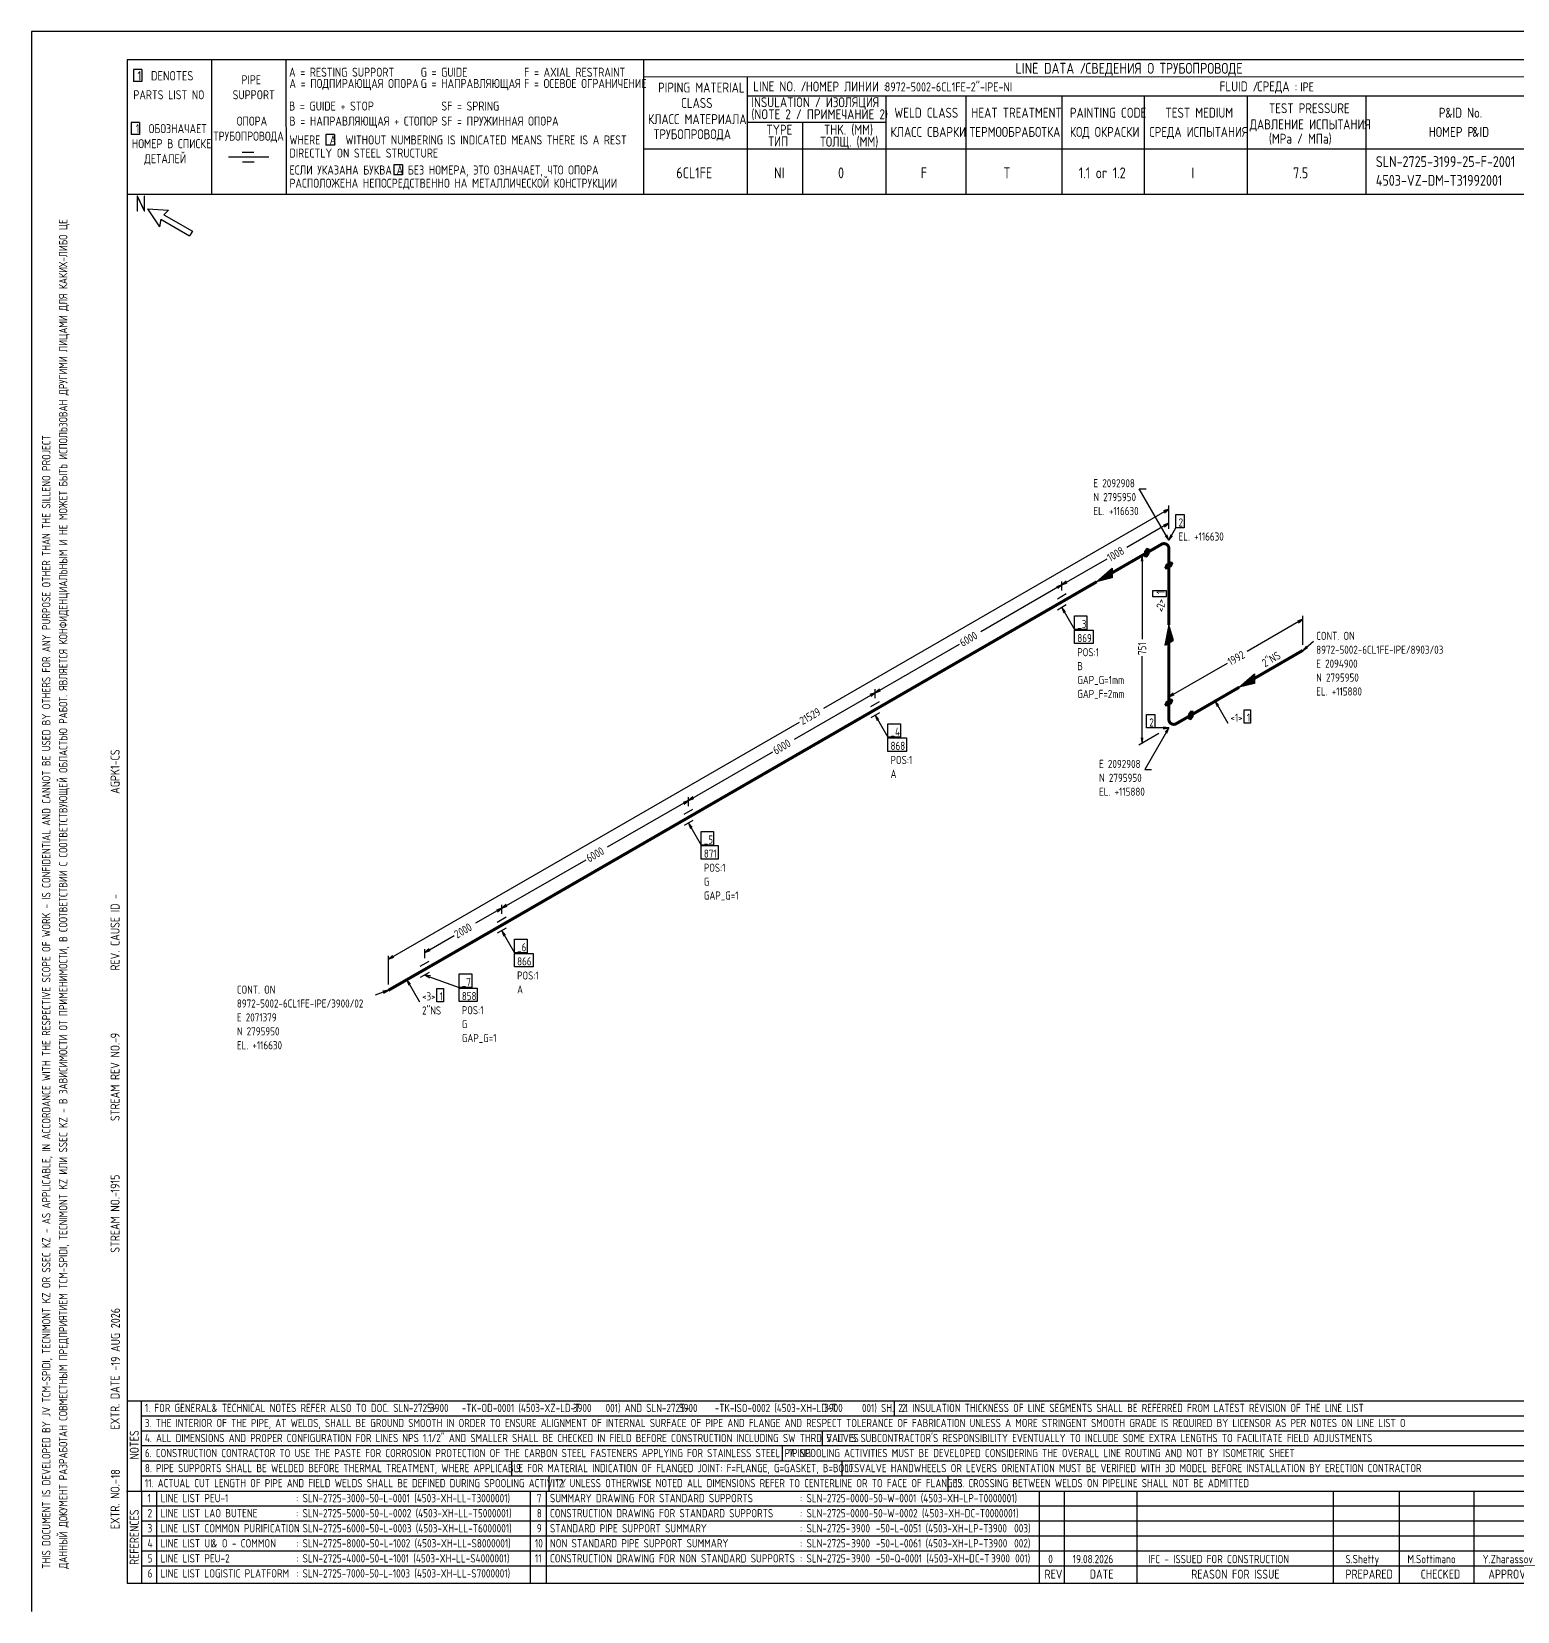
# Model space of a CAD drawing. Extents: x -1005 to 594, y -998 to 420.
# Drawn here: x 0 to 395.1, y 0 to 420 of the extents above; entities that cross this region are included whole.
import ezdxf

# ---------------------------------------------------------------- set-up
doc = ezdxf.new("R2010")
doc.units = 0
doc.styles.add('TTFN17', font='GOST type A')

msp = doc.modelspace()

# ---------------------------------------------------------------- linework, layer by layer
at = {"layer": 'GT_1', "flags": 128}
for points in [[(0, 420), (0, 0)], [(594, 420), (0, 420)], [(589.1, 412.5), (25.4, 412.5)], [(25.4, 412.5), (25.4, 7.5)], [(47.8, 412.5), (47.8, 376.7)], [(67.6, 412.5), (67.7, 376.7)], [(162.7, 412.5), (162.7, 376.7)], [(29.3, 409.9), (27.1, 409.9)], [(27.1, 409.9), (27.1, 406.7)], [(29.3, 409.9), (29.3, 406.7)], [(589.1, 408), (162.7, 407.9)], [(190.3, 407.8), (190.3, 376.7)], [(29.3, 406.7), (27.1, 406.7)], [(190.3, 402.9), (402.7, 402.9)], [(227.1, 402.9), (227.1, 376.7)], [(248.4, 402.9), (248.4, 376.8)], [(273.9, 402.9), (273.9, 376.7)], [(295.8, 402.9), (295.8, 376.7)], [(323.2, 402.9), (323.2, 376.7)], [(354.8, 402.9), (354.8, 376.8)], [(28.7, 395.8), (26.5, 395.8)], [(26.5, 395.8), (26.5, 392.6)], [(28.7, 395.8), (28.7, 392.6)], [(227.1, 395.8), (190.3, 395.8)], [(205, 395.8), (205, 376.7)], [(28.7, 392.6), (26.5, 392.6)], [(80.5, 392.6), (78.2, 392.6)], [(78.2, 392.6), (78.2, 389.8)], [(80.5, 392.6), (80.5, 389.8)], [(63.1, 386.6), (52.4, 386.6)], [(59.1, 387.9), (56, 387.9)], [(80.5, 389.8), (78.2, 389.8)], [(230.2, 388.7), (162.7, 388.7)], [(402.7, 388.7), (226.9, 388.7)], [(59.2, 385.3), (56.1, 385.3)], [(98.6, 384.6), (96.3, 384.6)], [(96.3, 384.6), (96.3, 381.9)], [(98.6, 384.6), (98.6, 381.9)], [(98.6, 381.9), (96.3, 381.9)], [(402.7, 376.7), (25.4, 376.7)], [(30.8, 372.9), (34, 368.1)], [(30.8, 372.9), (36.4, 372.5)], [(34.4, 370.1), (34, 368.1)], [(34.4, 370.1), (42, 365.7)], [(36.4, 372.5), (35.2, 371.3)], [(35.2, 371.3), (42.8, 366.9)], [(42.8, 366.9), (42, 365.7)], [(302.4, 284.825), (294.525, 298.475), (296.325, 298.475)], [(302.4, 293.075), (210.525, 240.05)], [(301.275, 292.1), (302.4, 293.075), (300.975, 292.55)], [(302.4, 287.825), (302.4, 293.975)], [(302.4, 287.825), (302.4, 290.225)], [(304.275, 291.65), (306.45, 291.65), (306.45, 288.05), (304.275, 288.05), (304.275, 291.65)], [(302.4, 289.325), (291.225, 282.875)], [(301.275, 288.35), (302.4, 289.325), (300.975, 288.8)], [(301.425, 285.95), (302.4, 284.825), (301.875, 286.25)], [(302.4, 284.825), (304.275, 288.05)], [(302.925, 286.25), (302.4, 284.825), (303.375, 285.95)], [(299.775, 283.325), (294.45, 280.25)], [(295.95, 280.475), (296.55, 280.325), (297.15, 281.15), (297.15, 282.425), (296.55, 282.575), (295.95, 281.75), (295.95, 280.475)], [(295.95, 281.6), (297.15, 281.6)], [(295.986, 281.8), (297.15, 281.8)], [(296.132, 282), (297.15, 282)], [(296.277, 282.2), (297.15, 282.2)], [(296.423, 282.4), (297.15, 282.4)], [(273.975, 272.9), (285.975, 279.8)], [(287.325, 276.125), (287.325, 274.775), (283.2, 273.725), (287.325, 277.325), (287.325, 274.925), (283.575, 273.95), (287.325, 277.25), (287.325, 275.15), (284.025, 274.175), (287.325, 277.025), (287.325, 275.3), (284.4, 274.475), (287.325, 276.875), (287.325, 275.45), (284.775, 274.625), (287.325, 276.725), (287.325, 275.6), (285.225, 274.925), (287.325, 276.575), (287.325, 275.825), (285.525, 275.075), (287.325, 276.35), (287.325, 275.975), (285.975, 275.375), (287.325, 276.2), (287.325, 276.125), (283.2, 273.725)], [(295.5, 279.2), (295.275, 280.7), (295.05, 279.2)], [(295.275, 280.7), (295.275, 258.5)], [(295.95, 281.4), (297.15, 281.4)], [(295.95, 281.2), (297.15, 281.2)], [(295.95, 281), (297.041, 281)], [(295.95, 280.8), (296.895, 280.8)], [(295.95, 280.6), (296.75, 280.6)], [(303, 279.05), (303.375, 278.6), (303, 277.775), (301.8, 277.1), (301.425, 277.55), (301.8, 278.375), (303, 279.05)], [(301.448, 277.6), (302.689, 277.6)], [(301.539, 277.8), (303.011, 277.8)], [(301.55, 277.4), (302.333, 277.4)], [(301.63, 278), (303.102, 278)], [(301.72, 278.2), (303.193, 278.2)], [(301.844, 278.4), (303.284, 278.4)], [(302.2, 278.6), (303.375, 278.6)], [(302.556, 278.8), (303.208, 278.8)], [(275.1, 273.875), (273.975, 272.9), (275.4, 273.425)], [(273.975, 271.4), (273.975, 273.8)], [(273.975, 271.4), (273.975, 273.8)], [(273.975, 272.9), (252.375, 260.45)], [(272.85, 271.925), (273.975, 272.9), (272.55, 272.375)], [(272.775, 269.225), (275.1, 270.575)], [(298.125, 269.75), (298.125, 271.4), (301.65, 271.4), (301.65, 269.75), (298.125, 269.75)], [(275.1, 267.575), (272.775, 266.225)], [(274.95, 265.775), (273.975, 266.9), (274.5, 265.475)], [(273.975, 266.9), (277.35, 261.05)], [(277.35, 264.65), (280.575, 264.65), (280.575, 261.05), (277.35, 261.05), (277.35, 264.65)], [(338.025, 257), (338.025, 264.65)], [(277.35, 260.9), (282.3, 260.9), (282.3, 257.3), (277.35, 257.3), (277.35, 260.9)], [(302.4, 257.45), (303.6, 258.125), (302.4, 262.25), (301.35, 256.85), (303.45, 258.05), (302.4, 261.8), (301.425, 256.925), (303.3, 257.975), (302.4, 261.275), (301.575, 257), (303.15, 257.9), (302.4, 260.825), (301.725, 257.075), (303, 257.75), (302.4, 260.375), (301.875, 257.15), (302.85, 257.675), (302.4, 259.925), (302.025, 257.225), (302.7, 257.6), (302.4, 259.475), (302.175, 257.3), (302.55, 257.525), (302.4, 259.025), (302.325, 257.375), (302.4, 257.45), (302.4, 262.25)], [(338.025, 263.75), (323.25, 255.2)], [(336.9, 262.775), (338.025, 263.75), (336.6, 263.225)], [(224.325, 244.25), (246.75, 257.15)], [(338.025, 255.5), (340.875, 257.9)], [(339, 256.625), (338.025, 255.5), (339.3, 256.25)], [(295.275, 230.75), (295.275, 253.925)], [(302.4, 243.125), (318, 252.125)], [(325.2, 248.075), (325.2, 246.725), (321.075, 245.675), (325.2, 249.275), (325.2, 246.875), (321.45, 245.9), (325.2, 249.2), (325.2, 247.1), (321.9, 246.125), (325.2, 248.975), (325.2, 247.25), (322.275, 246.425), (325.2, 248.825), (325.2, 247.4), (322.65, 246.575), (325.2, 248.675), (325.2, 247.55), (323.1, 246.875), (325.2, 248.525), (325.2, 247.775), (323.4, 247.025), (325.2, 248.3), (325.2, 247.925), (323.85, 247.325), (325.2, 248.15), (325.2, 248.075), (321.075, 245.675)], [(224.325, 244.25), (202.725, 231.8)], [(223.2, 243.275), (224.325, 244.25), (222.9, 243.725)], [(225.45, 245.225), (224.325, 244.25), (225.75, 244.775)], [(224.325, 242.75), (224.325, 245.15)], [(224.325, 242.75), (224.325, 245.15)], [(303.525, 244.1), (302.4, 243.125), (303.825, 243.65)], [(302.4, 237.875), (302.4, 244.025)], [(223.125, 240.575), (225.45, 241.925)], [(303, 242.6), (303.375, 242.15), (303, 241.325), (301.8, 240.65), (301.425, 241.1), (301.8, 241.925), (303, 242.6)], [(301.47, 241.2), (302.778, 241.2)], [(301.508, 241), (302.422, 241)], [(301.561, 241.4), (303.034, 241.4)], [(301.652, 241.6), (303.125, 241.6)], [(301.743, 241.8), (303.216, 241.8)], [(301.933, 242), (303.307, 242)], [(302.289, 242.2), (303.333, 242.2)], [(302.644, 242.4), (303.167, 242.4)], [(315.675, 240.875), (314.7, 242), (315.225, 240.575)], [(314.7, 242), (318.075, 236.15)], [(322.425, 239.675), (324.15, 239.675), (324.15, 236.15), (322.425, 236.15), (322.425, 239.675)], [(94.875, 173.375), (204.15, 236.45)], [(225.45, 238.925), (223.125, 237.575)], [(225.3, 237.125), (224.325, 238.25), (224.85, 236.825)], [(224.325, 238.25), (227.7, 232.4)], [(227.7, 236), (231.075, 236), (231.075, 232.4), (227.7, 232.4), (227.7, 236)], [(296.475, 238.475), (298.65, 238.475), (298.65, 234.875), (296.475, 234.875), (296.475, 238.475)], [(307.65, 237.275), (308.25, 237.125), (308.85, 237.95), (308.85, 239.225), (308.25, 239.375), (307.65, 238.55), (307.65, 237.275)], [(307.65, 238.4), (308.85, 238.4)], [(307.65, 238.2), (308.85, 238.2)], [(307.65, 238), (308.85, 238)], [(307.65, 237.8), (308.741, 237.8)], [(307.65, 237.6), (308.595, 237.6)], [(307.65, 237.4), (308.45, 237.4)], [(307.686, 238.6), (308.85, 238.6)], [(307.832, 238.8), (308.85, 238.8)], [(307.977, 239), (308.85, 239)], [(308.123, 239.2), (308.85, 239.2)], [(227.7, 232.25), (232.65, 232.25), (232.65, 228.65), (227.7, 228.65), (227.7, 232.25)], [(299.775, 233.375), (294.45, 230.3)], [(295.05, 232.25), (295.275, 230.75), (295.5, 232.25)], [(302.4, 234.875), (296.025, 223.85), (297.825, 223.85)], [(302.4, 234.875), (298.65, 234.875)], [(300.9, 234.65), (302.4, 234.875), (300.9, 235.1)], [(301.875, 233.45), (302.4, 234.875), (301.425, 233.75)], [(174.675, 215.6), (197.1, 228.5)], [(174.675, 215.6), (153.075, 203.15)], [(173.55, 214.625), (174.675, 215.6), (173.25, 215.075)], [(175.8, 216.575), (174.675, 215.6), (176.1, 216.125)], [(174.675, 214.1), (174.675, 216.5)], [(174.675, 214.1), (174.675, 216.5)], [(173.475, 211.925), (175.8, 213.275)], [(175.8, 210.275), (173.475, 208.925)], [(175.65, 208.475), (174.675, 209.6), (175.2, 208.175)], [(174.675, 209.6), (178.05, 203.75)], [(178.05, 207.35), (181.275, 207.35), (181.275, 203.75), (178.05, 203.75), (178.05, 207.35)], [(178.05, 203.6), (182.55, 203.6), (182.55, 200), (178.05, 200), (178.05, 203.6)], [(125.025, 186.95), (147.45, 199.85)], [(125.025, 186.95), (118.05, 182.975)], [(123.9, 185.975), (125.025, 186.95), (123.6, 186.425)], [(126.15, 187.925), (125.025, 186.95), (126.45, 187.475)], [(125.025, 185.45), (125.025, 187.85)], [(125.025, 185.45), (125.025, 187.85)], [(123.825, 183.275), (126.15, 184.625)], [(126.15, 181.625), (123.825, 180.275)], [(126, 179.825), (125.025, 180.95), (125.55, 179.525)], [(125.025, 180.95), (128.4, 175.1)], [(104.55, 175.175), (112.35, 179.675)], [(128.4, 178.7), (131.775, 178.7), (131.775, 175.1), (128.4, 175.1), (128.4, 178.7)], [(96, 174.35), (94.875, 173.375), (96.3, 173.9)], [(94.875, 166.625), (94.875, 174.275)], [(103.35, 171.5), (105.675, 172.85)], [(105.675, 176.15), (104.55, 175.175), (105.975, 175.7)], [(104.55, 173.675), (104.55, 176.075)], [(128.4, 174.95), (133.35, 174.95), (133.35, 171.35), (128.4, 171.35), (128.4, 174.95)], [(105.675, 169.85), (103.35, 168.5)], [(106.05, 168.95), (104.55, 169.175), (105.825, 168.425)], [(104.55, 169.175), (113.7, 165.875)], [(113.7, 169.475), (117.075, 169.475), (117.075, 165.875), (113.7, 165.875), (113.7, 169.475)], [(94.875, 165.125), (91.35, 163.85)], [(93.6, 164.375), (94.875, 165.125), (93.375, 164.9)], [(100.725, 166.775), (99.75, 167.9), (100.275, 166.475)], [(99.75, 167.9), (103.125, 162.05)], [(107.775, 165.575), (109.5, 165.575), (109.5, 162.05), (107.775, 162.05), (107.775, 165.575)], [(113.7, 165.725), (118.5, 165.725), (118.5, 162.125), (113.7, 162.125), (113.7, 165.725)], [(25.3, 56), (402.7, 56)], [(29.1, 56), (29.2, 7.5)], [(229.4, 56), (229.4, 52)], [(29.1, 52), (402.7, 52)], [(29.1, 48), (402.7, 48)], [(210.2, 48), (210.2, 44)], [(402.7, 44), (29.1, 44)], [(199.6, 44), (199.6, 40)], [(29.2, 40), (402.7, 40)], [(127.6, 40), (127.6, 36)], [(215.4, 40), (215.4, 36)], [(29.1, 36), (402.7, 36)], [(137.5, 36), (137.5, 32)], [(243.6, 36), (243.6, 32)], [(25.2, 32), (402.7, 32)], [(33.2, 32), (33.2, 7.6)], [(132.6, 32), (132.6, 7.6)], [(136.8, 32), (136.8, 7.6)], [(267.9, 32), (267.9, 7.5)], [(274.6, 32), (274.6, 7.5)], [(293.9, 32), (293.9, 7.5)], [(346.1, 32), (346.1, 7.5)], [(363.6, 32), (363.6, 7.5)], [(383.5, 32), (383.5, 7.5)], [(402.7, 28), (29.5, 28)], [(402.7, 24), (29.1, 24)], [(402.7, 20), (29.1, 20)], [(402.7, 16), (29.1, 16)], [(402.7, 12), (29.2, 12)], [(25.4, 7.5), (589.1, 7.5)], [(0, 0), (0, 0)]]:
    msp.add_lwpolyline(points, dxfattribs=at)
at = {"layer": 'GT_1', "const_width": 0.8, "flags": 128}
for points in [[(296.55, 281.45), (287.325, 276.125)], [(300.45, 283.7), (296.55, 281.45)], [(302.4, 278.075), (302.4, 282.575)], [(302.4, 262.25), (302.4, 278.075)], [(283.2, 273.725), (273.975, 268.4)], [(273.975, 268.4), (224.325, 239.75)], [(302.4, 241.625), (302.4, 257.45)], [(338.025, 255.5), (325.2, 248.075)], [(321.075, 245.675), (308.25, 238.25)], [(224.325, 239.75), (174.675, 211.1)], [(302.4, 237.125), (302.4, 241.625)], [(308.25, 238.25), (304.35, 236)], [(174.675, 211.1), (125.025, 182.45)], [(125.025, 182.45), (104.55, 170.675)], [(104.55, 170.675), (94.875, 165.125)]]:
    msp.add_lwpolyline(points, dxfattribs=at)
for points in [[(302.4, 282.575, 0.577571), (300.45, 283.7)], [(304.35, 236, -0.577127), (302.4, 237.125)]]:
    msp.add_lwpolyline(points, format="xyb", dxfattribs=at)

# ---------------------------------------------------------------- texts
at = {"layer": 'GT_1', "style": 'TTFN17'}
for s, height, p in [('LINE DATA /', 2.8875, (261.633, 408.8)), ('СВЕДЕНИЯ О ТРУБОПРОВОДЕ', 2.8875, (280.233, 408.8)), (' 1  DENOTES', 2.5025, (26.875, 407)), (' PIPE', 2.4062, (54.561, 406)), ('A = RESTING SUPPORT', 2.40625, (68.461, 408)), ('A = ПОДПИРАЮЩАЯ ОПОРА', 2.40625, (68.561, 405)), ('G = GUIDE', 2.4062, (103.461, 408)), ('G = НАПРАВЛЯЮЩАЯ', 2.40625, (103.461, 405)), ('F = AXIAL RESTRAINT', 2.40625, (130.961, 408)), ('F = ОСЕВОЕ ОГРАНИЧЕНИЕ', 2.40625, (130.961, 405)), ('PARTS LIST NO', 2.40625, (27.061, 402)), ('SUPPORT', 2.4062, (53.461, 402)), ('PIPING MATERIAL', 2.64687, (166.597, 403.8)), ('LINE NO. /', 2.6469, (191.897, 404.1)), ('НОМЕР ЛИНИИ :', 2.59875, (205.89, 404.1)), ('8972-5002-6CL1FE-2"-IPE-NI', 2.40625, (226.861, 404.1)), ('FLUID /', 2.6469, (315.897, 404.1)), ('СРЕДА :', 2.6469, (325.897, 404.1)), ('IPE', 2.4062, (337.361, 404.1)), ('B = GUIDE + STOP', 2.40625, (68.461, 399)), ('SF = SPRING', 2.40625, (108.961, 399)), ('CLASS', 2.6469, (172.697, 399.7)), ('(NOTE 2 / ПРИМЕЧАНИЕ 2)', 2.64687, (191.397, 396.7)), ('INSULATION / ИЗОЛЯЦИЯ', 2.64687, (191.397, 399.9)), ('WELD CLASS', 2.6469, (229.397, 397.1)), ('HEAT TREATMENT', 2.64687, (249.897, 397.1)), ('PAINTING CODE', 2.64687, (276.097, 397.1)), ('TEST MEDIUM', 2.64687, (301.497, 397.1)), ('TEST PRESSURE', 2.64687, (328.997, 398.3)), ('P', 2.647, (374.197, 397.1)), ('&ID No.', 2.6469, (375.908, 397.1)), (' 1  ОБОЗНАЧАЕТ', 2.40625, (26.461, 393)), ('ОПОРА', 2.4062, (54.561, 395)), ('B = НАПРАВЛЯЮЩАЯ + СТОПОР', 2.40625, (68.561, 395)), ('SF = ПРУЖИННАЯ ОПОРА', 2.40625, (108.961, 395)), ('КЛАСС МАТЕРИАЛА', 2.64687, (163.897, 395.4)), ('TYPE', 2.6469, (195.397, 392.6)), ('THK. (MM)', 2.6469, (210.697, 392.6)), ('ДАВЛЕНИЕ ИСПЫТАНИЯ', 2.64687, (323.897, 394)), ('НОМЕР В СПИСКЕ', 2.40625, (26.661, 389)), ('ТРУБОПРОВОДА', 2.40625, (48.361, 391)), ('WHERE  A  WITHOUT NUMBERING IS INDICATED MEANS THERE IS A REST', 2.40625, (68.561, 390)), ('ТРУБОПРОВОДА', 2.64687, (165.397, 391.4)), ('ТИП', 2.6469, (195.897, 389.5)), ('ТОЛЩ. (ММ)', 2.6469, (209.697, 389.4)), ('КЛАСС СВАРКИ', 2.64687, (228.397, 392)), ('ТЕРМООБРАБОТКА', 2.64687, (249.397, 392)), ('КОД ОКРАСКИ', 2.64687, (276.097, 392)), ('СРЕДА ИСПЫТАНИЯ', 2.64687, (297.197, 392)), ('(MPa / МПа)', 2.64687, (328.997, 390.2)), ('НОМЕР P', 2.6469, (371.497, 392)), ('&ID', 2.6469, (383.097, 392)), ('ДЕТАЛЕЙ', 2.4062, (29.961, 385)), ('DIRECTLY ON STEEL STRUCTURE', 2.40625, (68.561, 386.5)), ('SLN-2725-3199-25-F-2001', 2.8875, (357.433, 384)), ('ЕСЛИ УКАЗАНА БУКВА A БЕЗ НОМЕРА, ЭТО ОЗНАЧАЕТ, ЧТО ОПОРА', 2.40625, (68.561, 382)), ('6CL1FE', 2.8875, (171.433, 381)), ('NI', 2.8875, (197.433, 381)), ('0', 2.888, (214.433, 381)), ('F', 2.888, (236.433, 381)), ('T', 2.888, (258.433, 381)), ('1.1 or 1.2', 2.8875, (278.433, 381)), ('I', 2.888, (308.433, 381)), ('7.5', 2.8875, (335.433, 381)), ('РАСПОЛОЖЕНА НЕПОСРЕДСТВЕННО НА МЕТАЛЛИЧЕСКОЙ КОНСТРУКЦИИ', 2.40625, (68.561, 378.5)), ('4503-VZ-DM-T31992001', 2.8875, (357.433, 379)), ('N', 4.331, (27.55, 372.1)), ('E 2092908', 2.1656, (282.338, 298.85)), ('N 2795950', 2.1656, (282.338, 295.153)), ('EL. +116630', 2.16562, (282.338, 291.455)), ('2', 2.166, (304.975, 288.425)), ('EL. +116630', 2.16562, (304.975, 284.675)), ('_3', 2.1656, (278.05, 261.425)), ('CONT. ON', 2.1656, (341.575, 258.275)), ('869', 2.1656, (278.05, 257.675)), ('8972-5002-6CL1FE-IPE/8903/03', 2.16562, (341.575, 254.578)), ('POS:1', 2.1656, (278.05, 253.925)), ('B', 2.166, (278.05, 250.228)), ('E 2094900', 2.1656, (341.575, 250.88)), ('GAP_G=1mm', 2.1656, (278.05, 246.53)), ('N 2795950', 2.1656, (341.575, 247.183)), ('GAP_F=2mm', 2.1656, (278.05, 242.833)), ('EL. +115880', 2.16562, (341.575, 243.485)), ('2', 2.166, (297.2, 235.25)), ('<1>', 2.1656, (318.775, 236.525)), ('1', 2.166, (323.133, 236.525)), ('_4', 2.1656, (228.4, 232.775)), ('868', 2.1656, (228.4, 229.025)), ('POS:1', 2.1656, (228.4, 225.275)), ('A', 2.166, (228.4, 221.578)), ('E 2092908', 2.1656, (283.838, 224.225)), ('N 2795950', 2.1656, (283.838, 220.528)), ('EL. +115880', 2.16562, (283.838, 216.83)), ('_5', 2.1656, (178.75, 204.125)), ('871', 2.1656, (178.75, 200.375)), ('POS:1', 2.1656, (178.75, 196.625)), ('G', 2.166, (178.75, 192.928)), ('GAP_G=1', 2.1656, (178.75, 189.23)), ('_6', 2.1656, (129.1, 175.475)), ('866', 2.1656, (129.1, 171.725)), ('_7', 2.1656, (114.4, 166.25)), ('POS:1', 2.1656, (129.1, 167.975)), ('CONT. ON', 2.1656, (54.579, 164.225)), ('<3>', 2.1656, (103.825, 162.425)), ('1', 2.166, (108.494, 162.425)), ('858', 2.1656, (114.4, 162.5)), ('A', 2.166, (129.1, 164.278)), ('8972-5002-6CL1FE-IPE/3900/02', 2.16562, (54.579, 160.528)), ('2"NS', 2.1656, (103.825, 158.675)), ('POS:1', 2.1656, (114.4, 158.75)), ('E 2071379', 2.1656, (54.579, 156.83)), ('G', 2.166, (114.4, 155.053)), ('N 2795950', 2.1656, (54.579, 153.133)), ('EL. +116630', 2.16562, (54.579, 149.435)), ('GAP_G=1', 2.1656, (114.4, 151.355)), ('1. FOR GENERAL', 2.18487, (30.128, 53)), ('& TECHNICAL NOTES REFER ALSO TO DOC. SLN-2725-      -TK-OD-0001 (4503-XZ-LD-T      001) AND SLN-2725-      -TK-ISO-0002 (4503-XH-LD-T      001) SH. 2.1', 2.18487, (47.868, 53)), ('3900', 2.1849, (105.928, 53)), ('3900', 2.1849, (143.928, 53)), ('3900', 2.1849, (172.128, 53)), ('3900', 2.1849, (210.728, 53)), ('2. INSULATION THICKNESS OF LINE SEGMENTS SHALL BE REFERRED FROM LATEST REVISION OF THE LINE LIST', 2.18487, (231.328, 53)), ('3. THE INTERIOR OF THE PIPE, AT WELDS, SHALL BE GROUND SMOOTH IN ORDER TO ENSURE ALIGNMENT OF INTERNAL SURFACE OF PIPE AND FLANGE AND RESPECT TOLERANCE OF FABRICATION UNLESS A MORE STRINGENT SMOOTH GRADE IS REQUIRED BY LICENSOR AS PER NOTES ON LINE LIST O', 2.18487, (30.128, 49)), ('4. ALL DIMENSIONS AND PROPER CONFIGURATION FOR LINES NPS 1.1/2" AND SMALLER SHALL BE CHECKED IN FIELD BEFORE CONSTRUCTION INCLUDING SW THRD VALVES', 2.18487, (30.128, 45)), ("5. IT IS SUBCONTRACTOR'S RESPONSIBILITY EVENTUALLY TO INCLUDE SOME EXTRA LENGTHS TO FACILITATE FIELD ADJUSTMENTS", 2.18487, (211.328, 45)), ('6. CONSTRUCTION CONTRACTOR TO USE THE PASTE FOR CORROSION PROTECTION OF THE CARBON STEEL FASTENERS APPLYING FOR STAINLESS STEEL PIPING', 2.18487, (30.128, 41)), ('7. SPOOLING ACTIVITIES MUST BE DEVELOPED CONSIDERING THE OVERALL LINE ROUTING AND NOT BY ISOMETRIC SHEET', 2.18487, (201.328, 41)), ('8. PIPE SUPPORTS SHALL BE WELDED BEFORE THERMAL TREATMENT, WHERE APPLICABLE', 2.18487, (30.128, 37)), ('9. FOR MATERIAL INDICATION OF FLANGED JOINT: F=FLANGE, G=GASKET, B=BOLTS', 2.18487, (128.828, 37)), ('10. VALVE HANDWHEELS OR LEVERS ORIENTATION MUST BE VERIFIED WITH 3D MODEL BEFORE INSTALLATION BY ERECTION CONTRACTOR', 2.18487, (216.328, 37)), ('11. ACTUAL CUT LENGTH OF PIPE AND FIELD WELDS SHALL BE DEFINED DURING SPOOLING ACTIVITY', 2.18487, (30.128, 33)), ('12. UNLESS OTHERWISE NOTED ALL DIMENSIONS REFER TO CENTERLINE OR TO FACE OF FLANGES', 2.18487, (139.328, 33)), ('13. CROSSING BETWEEN WELDS ON PIPELINE SHALL NOT BE ADMITTED', 2.18487, (245.328, 33)), ('1', 2.214, (30.832, 29)), ('LINE LIST PEU-1', 2.21375, (34.332, 29)), (': SLN-2725-3000-50-L-0001 (4503-XH-LL-T3000001)', 2.21375, (70.332, 29)), ('7', 2.214, (134.332, 29)), ('SUMMARY DRAWING FOR STANDARD SUPPORTS', 2.21375, (137.832, 29)), (': SLN-2725-0000-50-W-0001 (4503-XH-LP-T0000001)', 2.21375, (204.332, 29)), ('2', 2.214, (30.832, 25)), ('LINE LIST LAO BUTENE', 2.21375, (34.332, 25)), (': SLN-2725-5000-50-L-0002 (4503-XH-LL-T5000001)', 2.21375, (70.332, 25)), ('8', 2.214, (134.332, 25)), ('CONSTRUCTION DRAWING FOR STANDARD SUPPORTS', 2.21375, (137.832, 25)), (': SLN-2725-0000-50-W-0002 (4503-XH-DC-T0000001)', 2.21375, (204.332, 25)), ('3', 2.214, (30.832, 21)), ('LINE LIST COMMON PURIFICATION', 2.21375, (34.332, 21)), (': SLN-2725-6000-50-L-0003 (4503-XH-LL-T6000001)', 2.21375, (70.332, 21)), ('9', 2.214, (134.332, 21)), ('STANDARD PIPE SUPPORT SUMMARY', 2.21375, (137.832, 21)), (': SLN-2725-      -50-L-0051 (4503-XH-LP-T      003)', 2.21375, (204.332, 21)), ('3900', 2.2138, (217.932, 21)), ('3900', 2.2138, (254.332, 21)), ('4', 2.214, (30.832, 17)), ('LINE LIST UI', 2.21375, (34.332, 17)), ('& O - COMMON', 2.21375, (47.849, 17)), (': SLN-2725-8000-50-L-1002 (4503-XH-LL-S8000001)', 2.21375, (70.332, 17)), ('10', 2.2138, (133.832, 17)), ('NON STANDARD PIPE SUPPORT SUMMARY', 2.21375, (137.832, 17)), (': SLN-2725-      -50-L-0061 (4503-XH-LP-T      002)', 2.21375, (204.332, 17)), ('3900', 2.2138, (217.932, 17)), ('3900', 2.2138, (254.432, 17)), ('5', 2.214, (30.832, 13)), ('LINE LIST PEU-2', 2.21375, (34.332, 13)), (': SLN-2725-4000-50-L-1001 (4503-XH-LL-S4000001)', 2.21375, (70.332, 13)), ('11', 2.2138, (133.832, 13)), ('CONSTRUCTION DRAWING FOR NON STANDARD SUPPORTS', 2.21375, (137.832, 13)), (': SLN-2725-      -50-Q-0001 (4503-XH-DC-T      001)', 2.21375, (204.332, 13)), ('3900', 2.2138, (217.932, 13)), ('3900', 2.2138, (255.132, 13)), ('0', 2.214, (270.332, 12.8)), ('19.08.2026', 2.2138, (276.832, 12.8)), ('IFC - ISSUED FOR CONSTRUCTION', 2.21375, (296.932, 12.8)), ('S.Shetty', 2.2138, (349.332, 12.8)), ('M.Sottimano', 2.21375, (365.832, 12.8)), ('Y.Zharassov', 2.21375, (385.832, 12.8)), ('6', 2.214, (30.832, 9)), ('LINE LIST LOGISTIC PLATFORM', 2.21375, (34.332, 9)), (': SLN-2725-7000-50-L-1003 (4503-XH-LL-S7000001)', 2.21375, (70.332, 9)), ('REV', 2.4062, (269.361, 8.7)), ('DATE', 2.4062, (281.361, 8.7)), ('REASON FOR ISSUE', 2.40625, (308.361, 8.7)), ('PREPARED', 2.4062, (349.361, 8.7)), ('CHECKED', 2.4062, (369.361, 8.7)), ('APPROVED', 2.4062, (387.361, 8.7))]:
    msp.add_text(s, height=height, dxfattribs=at).set_placement(p)
for s, height, rotation, p in [('ДАННЫЙ ДОКУМЕНТ РАЗРАБОТАН СОВМЕСТНЫМ ПРЕДПРИЯТИЕМ TCM-SPIDI, TECNIMONT KZ ИЛИ SSEC KZ - В ЗАВИСИМОСТИ ОТ ПРИМЕНИМОСТИ, В СООТВЕТСТВИИ С СООТВЕТСТВУЮЩЕЙ ОБЛАСТЬЮ РАБОТ. ЯВЛЯЕТСЯ КОНФИДЕНЦИАЛЬНЫМ И НЕ МОЖЕТ БЫТЬ ИСПОЛЬЗОВАН ДРУГИМИ ЛИЦАМИ ДЛЯ КАКИХ-ЛИБО ЦЕ', 2.21375, 90, (9.5, 11.332)), ('THIS DOCUMENT IS DEVELOPED BY JV TCM-SPIDI, TECNIMONT KZ OR SSEC KZ - AS APPLICABLE, IN ACCORDANCE WITH THE RESPECTIVE SCOPE OF WORK - IS CONFIDENTIAL AND CANNOT BE USED BY OTHERS FOR ANY PURPOSE OTHER THAN THE SILLENO PROJECT', 2.21375, 90, (5, 11.332)), ('1008', 2.1656, 30, (286.808, 279.017)), ('1', 2.166, 90, (301.275, 270.453)), ('<2>', 2.1656, 90, (301.275, 265.628)), ('6000', 2.1656, 30, (247.569, 256.363)), ('751', 2.1656, 90, (296.38, 254.26)), ('1992', 2.1656, 30, (318.833, 251.342)), ('2"NS', 2.1656, 30, (327.953, 250.958)), ('21529', 2.1656, 30, (205.006, 235.603)), ('6000', 2.1656, 30, (197.919, 227.713)), ('AGPK1-CS', 2.4062, 90, (23.4, 217.361)), ('6000', 2.1656, 30, (148.269, 199.063)), ('REV. CAUSE ID -', 2.40625, 90, (23.4, 170.361)), ('2000', 2.1656, 30, (113.206, 178.851)), ('STREAM REV NO.-', 2.40625, 90, (23.4, 130.361)), ('9', 2.406, 90, (23.4, 152.361)), ('1915', 2.4062, 90, (23.4, 111.361)), ('STREAM NO.-', 2.40625, 90, (23.4, 95.361)), ('19 AUG 2026', 2.40625, 90, (23.5, 65.361)), ('EXTR. DATE -', 2.40625, 90, (23.4, 48.361)), ('NOTES', 2.4062, 90, (28.5, 40.361)), ('EXTR. NO.-', 2.4062, 90, (23.4, 21.861)), ('18', 2.4062, 90, (23.5, 35.361)), ('REFERENCES', 2.4062, 90, (28.5, 12.361))]:
    msp.add_text(s, height=height, rotation=rotation, dxfattribs=at).set_placement(p)

doc.saveas('drawing.dxf')
